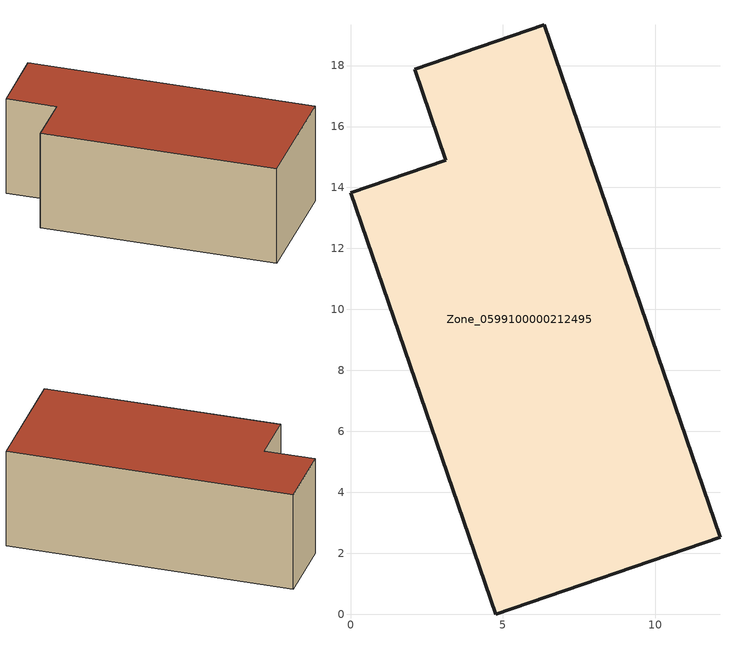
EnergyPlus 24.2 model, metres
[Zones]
Zone_0599100000212495
 floor ground (C_G): 12.12,2.52 4.76,0 0,13.83 3.13,14.9 2.11,17.88 6.35,19.34 z0
 wall outside (C_F): 4.76,0 12.12,2.52 6.35,19.34 2.11,17.88 3.13,14.9 0,13.83 4.76,0 z0:6.45
 roof outside (C_R): 0,13.83 4.76,0 12.12,2.52 6.35,19.34 2.11,17.88 3.13,14.9 z6.45
[BUILDING]
Pand.0599100000212495: North Axis=0; Terrain=City; Loads Convergence Tolerance Value=0.04; Temperature Convergence Tolerance Value=0.4; Solar Distribution=FullExterior; Maximum Number of Warmup Days=25; Minimum Number of Warmup Days=1
[Site:Location]
Rotterdam.The.Hague.AP_ZH_NLD Design_Conditions: Latitude=51.96; Longitude=4.45; Time Zone=1; Elevation=-4.5
[SITE:GROUNDTEMPERATURE:BUILDINGSURFACE]
18, 18, 18, 18, 18, 18, 18, 18, 18, 18, 18, 18
[MATERIAL] Thermal Absorptance=0.9; Solar Absorptance=0.7; Visible Absorptance=0.7
Name | Roughness | Thickness | Conductivity | Density | Specific Heat
G.TI.1946-1964 | MediumSmooth | 0.15 | 1 | 540 | 1210
F.TI.1946-1964 | Rough | 0.3 | 0.857143 | 1920 | 840
R.TI.1946-1964 | MediumRough | 0.2 | 0.277778 | 1500 | 1000
[CONSTRUCTION]
C_G: G.TI.1946-1964
C_F: F.TI.1946-1964
C_R: R.TI.1946-1964
[ZONE]
Zone_0599100000212495: Type=1; Multiplier=1; Ceiling Height=Autocalculate; Volume=Autocalculate; Floor Area=autocalculate; Part of Total Floor Area=Yes
[ZONEINFILTRATION:DESIGNFLOWRATE]
Infil_Zone_0599100000212495: Zone or ZoneList or Space or SpaceList=Zone_0599100000212495; Schedule=AlwaysOn; Design Flow Rate Calculation Method=Flow/Area; Flow Rate per Floor Area=0.003; Constant Term Coefficient=1; Temperature Term Coefficient=0; Velocity Term Coefficient=0; Velocity Squared Term Coefficient=0
[HVACTEMPLATE:ZONE:IDEALLOADSAIRSYSTEM]
Zone_0599100000212495: Maximum Heating Supply Air Temperature=50; Minimum Cooling Supply Air Temperature=13; Maximum Heating Supply Air Humidity Ratio=0.0156; Minimum Cooling Supply Air Humidity Ratio=0.0077; Heating Limit=NoLimit; Cooling Limit=NoLimit; Dehumidification Control Type=ConstantSensibleHeatRatio; Cooling Sensible Heat Ratio=0.7; Dehumidification Setpoint=60; Humidification Control Type=None; Humidification Setpoint=30; Outdoor Air Method=None; Outdoor Air Flow Rate per Person=0.00944; Outdoor Air Flow Rate per Zone Floor Area=0; Outdoor Air Flow Rate per Zone=0; Demand Controlled Ventilation Type=None; Outdoor Air Economizer Type=NoEconomizer; Heat Recovery Type=None; Sensible Heat Recovery Effectiveness=0.7; Latent Heat Recovery Effectiveness=0.65
[ZONECONTROL:THERMOSTAT]
ThermostatControl_Zone_0599100000212495: Zone or ZoneList=Zone_0599100000212495; Control Type Schedule=DualSetpointControlType; Control 1=Thermostat_Zone_0599100000212495; Temperature Difference Between Cutout And Setpoint=0
[THERMOSTATSETPOINT:DUALSETPOINT]
Thermostat_Zone_0599100000212495: Heating Setpoint Temperature Schedule=HeatingSetpoint_Zone_0599100000212495; Cooling Setpoint Temperature Schedule=CoolingSetpoint_Zone_0599100000212495
[SCHEDULE:COMPACT]
HeatingSetpoint_Zone_0599100000212495: Through: 12/31, For: AllDays, Until: 24:00, 21
CoolingSetpoint_Zone_0599100000212495: Through: 12/31, For: AllDays, Until: 24:00, 24
DualSetpointControlType: Through: 12/31, For: AllDays, Until: 24:00, 4
AlwaysOn: Through: 12/31, For: AllDays, Until: 24:00, 1
